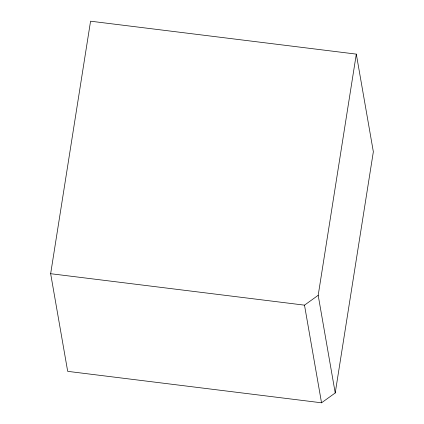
<?xml version="1.0" encoding="UTF-8"?>
<svg xmlns="http://www.w3.org/2000/svg" width="424" height="424" viewBox="0 0 424 424"><rect width="100%" height="100%" fill="white"/><g stroke="black" fill="none" stroke-linecap="round" stroke-linejoin="round"><path stroke-width="0.64" d="M50.652 273.703L90.561 21.2L356.308 54.124L373.348 151.771L335.225 392.963L321.535 402.8L67.692 371.35L50.652 273.703L304.496 305.153L318.186 295.316L356.308 54.124M318.186 295.316L335.225 392.963M304.496 305.153L321.535 402.8"/></g></svg>
